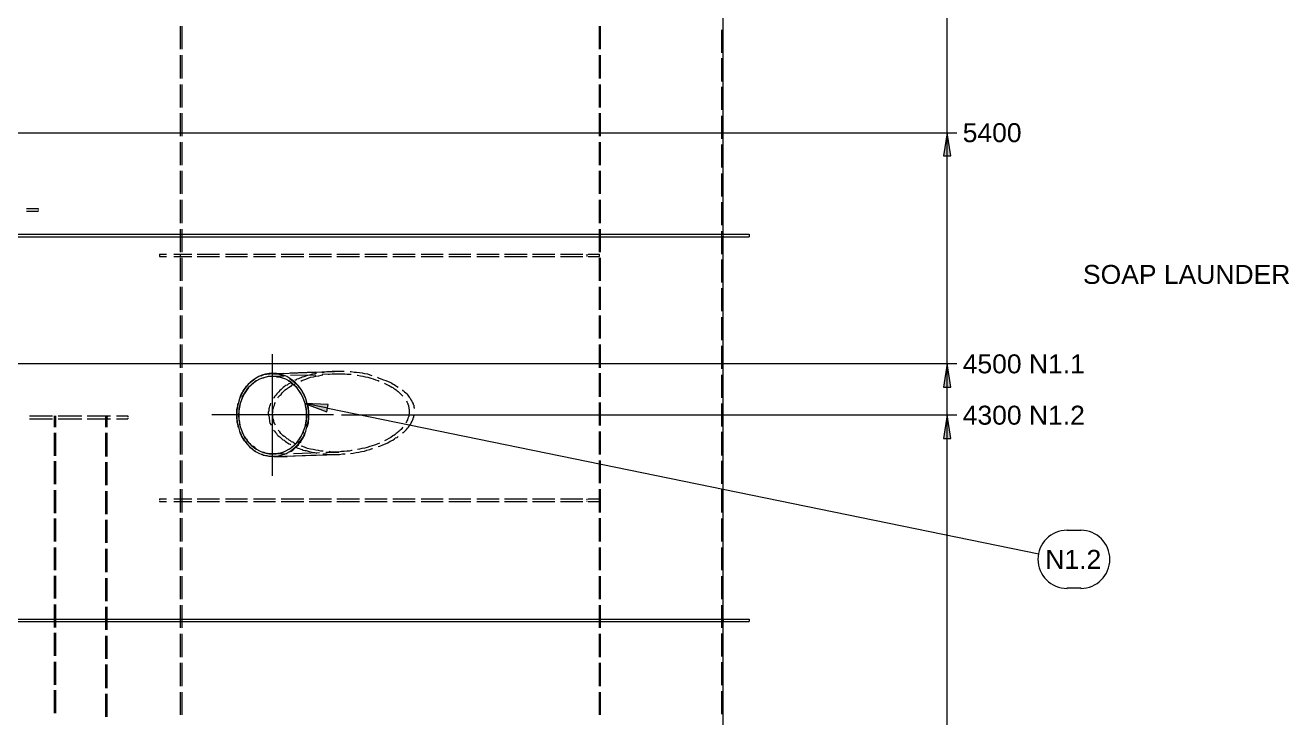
# Model space of a CAD drawing. Header units: millimetres. Extents: x 0 to 62767, y -13570 to 23963.
# Drawn here: x 6556 to 11442, y 8703 to 11403 of the extents above; entities that cross this region are included whole.
import ezdxf

# ---------------------------------------------------------------- set-up
doc = ezdxf.new("R2010")
doc.units = ezdxf.units.MM

msp = doc.modelspace()

# ---------------------------------------------------------------- hatches: boundary and pattern name
h = msp.add_hatch(color=7)
h.dxf.hatch_style = 2
h.paths.add_polyline_path([(10163.809, 10893.334), (10148.571, 10982.857), (10135.238, 10893.334)])
h = msp.add_hatch(color=7)
h.dxf.hatch_style = 2
h.paths.add_polyline_path([(10163.809, 9992.381), (10148.571, 10083.809), (10135.238, 9992.381)])
h = msp.add_hatch(color=7)
h.dxf.hatch_style = 2
h.paths.add_polyline_path([(7737.142, 9923.809), (7645.714, 9927.619), (7731.428, 9895.238)])
h = msp.add_hatch(color=7)
h.dxf.hatch_style = 2
h.paths.add_polyline_path([(10163.809, 9792.381), (10148.571, 9883.81), (10135.238, 9792.381)])

# ---------------------------------------------------------------- linework, layer by layer
at = {"color": 7, "lineweight": 0}
for points in [[(9276.19, 10588.571), (9276.19, 12078.095)], [(10148.571, 10982.857), (10148.571, 12081.904)], [(7161.905, 11308.572), (7161.905, 11398.095)], [(7167.619, 11308.572), (7167.619, 11398.095)], [(8794.286, 11308.572), (8794.286, 11398.095)], [(8798.095, 11308.572), (8798.095, 11398.095)], [(9270.476, 11295.238), (9270.476, 11384.762)], [(7161.905, 11194.285), (7161.905, 11285.714)], [(7167.619, 11194.285), (7167.619, 11285.714)], [(8794.286, 11194.285), (8794.286, 11285.714)], [(8798.095, 11194.285), (8798.095, 11285.714)], [(9270.476, 11182.857), (9270.476, 11274.286)], [(7161.905, 11081.904), (7161.905, 11171.428)], [(7167.619, 11081.904), (7167.619, 11171.428)], [(8794.286, 11081.904), (8794.286, 11171.428)], [(8798.095, 11081.904), (8798.095, 11171.428)], [(9270.476, 11072.38), (9270.476, 11161.905)], [(7161.905, 10969.524), (7161.905, 11059.047)], [(7167.619, 10969.524), (7167.619, 11059.047)], [(8794.286, 10969.524), (8794.286, 11059.047)], [(8798.095, 10969.524), (8798.095, 11059.047)], [(9270.476, 10959.999), (9270.476, 11049.524)], [(6274.285, 10982.857), (9887.619, 10982.857)], [(7161.905, 10857.143), (7161.905, 10946.666)], [(7167.619, 10857.143), (7167.619, 10946.666)], [(8794.286, 10857.143), (8794.286, 10946.666)], [(8798.095, 10857.143), (8798.095, 10946.666)], [(9887.619, 10982.857), (9988.571, 10982.857), (10186.667, 10982.857)], [(10148.571, 10893.334), (10148.571, 10982.857)], [(9270.476, 10847.619), (9270.476, 10937.143)], [(10148.571, 10083.809), (10148.571, 10893.334)], [(7161.905, 10744.762), (7161.905, 10834.286)], [(7167.619, 10744.762), (7167.619, 10834.286)], [(8794.286, 10744.762), (8794.286, 10834.286)], [(8798.095, 10744.762), (8798.095, 10834.286)], [(9270.476, 10735.238), (9270.476, 10824.762)], [(7161.905, 10630.476), (7161.905, 10721.904)], [(7167.619, 10630.476), (7167.619, 10721.904)], [(8794.286, 10630.476), (8794.286, 10721.904)], [(8798.095, 10630.476), (8798.095, 10721.904)], [(9270.476, 10622.857), (9270.476, 10712.381)], [(6561.904, 10687.619), (6607.619, 10687.619)], [(6561.904, 10678.095), (6607.619, 10678.095)], [(6607.619, 10687.619), (6607.619, 10683.809)], [(6607.619, 10680), (6607.619, 10678.095)], [(7161.905, 10518.095), (7161.905, 10607.619)], [(7167.619, 10518.095), (7167.619, 10607.619)], [(8794.286, 10518.095), (8794.286, 10607.619)], [(8798.095, 10518.095), (8798.095, 10607.619)], [(3165.714, 10588.571), (9377.143, 10588.571)], [(3165.714, 10577.142), (9377.143, 10577.142)], [(9270.476, 10510.476), (9270.476, 10600)], [(9276.19, 10588.571), (9276.19, 10584.762)], [(9276.19, 10584.762), (9276.19, 10588.571)], [(9276.19, 10580.952), (9276.19, 10577.142)], [(9276.19, 10577.142), (9276.19, 10580.952)], [(9276.19, 9087.619), (9276.19, 10577.142)], [(9377.143, 10588.571), (9377.143, 10577.142)], [(7080, 10510.476), (7106.667, 10510.476)], [(7080, 10510.476), (7080, 10506.667)], [(7080, 10504.762), (7080, 10500.953), (7106.667, 10500.953)], [(7135.238, 10510.476), (7161.905, 10510.476)], [(7161.905, 10510.476), (7205.714, 10510.476)], [(7161.905, 10506.667), (7161.905, 10510.476)], [(7161.905, 10500.953), (7161.905, 10504.762)], [(7226.666, 10510.476), (7314.286, 10510.476)], [(7337.143, 10510.476), (7422.857, 10510.476)], [(7445.714, 10510.476), (7531.428, 10510.476)], [(7554.286, 10510.476), (7641.904, 10510.476)], [(7662.857, 10510.476), (7750.476, 10510.476)], [(7771.429, 10510.476), (7859.047, 10510.476)], [(7880, 10510.476), (7967.619, 10510.476)], [(7988.571, 10510.476), (8076.19, 10510.476)], [(8099.047, 10510.476), (8184.762, 10510.476)], [(8207.619, 10510.476), (8293.333, 10510.476)], [(8316.19, 10510.476), (8403.809, 10510.476)], [(8424.762, 10510.476), (8512.381, 10510.476)], [(8533.333, 10510.476), (8620.952, 10510.476)], [(8641.904, 10510.476), (8729.524, 10510.476)], [(8746.667, 10506.667), (8746.667, 10510.476)], [(8746.667, 10500.953), (8746.667, 10504.762)], [(8750.476, 10510.476), (8794.286, 10510.476)], [(8750.476, 10500.953), (8794.286, 10500.953), (8794.286, 10504.762)], [(8794.286, 10506.667), (8794.286, 10510.476)], [(7135.238, 10500.953), (7161.905, 10500.953)], [(7161.905, 10500.953), (7205.714, 10500.953)], [(7161.905, 10405.714), (7161.905, 10495.238)], [(7167.619, 10405.714), (7167.619, 10495.238)], [(7226.666, 10500.953), (7314.286, 10500.953)], [(7337.143, 10500.953), (7422.857, 10500.953)], [(7445.714, 10500.953), (7531.428, 10500.953)], [(7554.286, 10500.953), (7641.904, 10500.953)], [(7662.857, 10500.953), (7750.476, 10500.953)], [(7771.429, 10500.953), (7859.047, 10500.953)], [(7880, 10500.953), (7967.619, 10500.953)], [(7988.571, 10500.953), (8076.19, 10500.953)], [(8099.047, 10500.953), (8184.762, 10500.953)], [(8207.619, 10500.953), (8293.333, 10500.953)], [(8316.19, 10500.953), (8403.809, 10500.953)], [(8424.762, 10500.953), (8512.381, 10500.953)], [(8533.333, 10500.953), (8620.952, 10500.953)], [(8641.904, 10500.953), (8729.524, 10500.953)], [(8794.286, 10405.714), (8794.286, 10495.238)], [(8798.095, 10405.714), (8798.095, 10495.238)], [(9270.476, 10400), (9270.476, 10489.524)], [(7161.905, 10293.333), (7161.905, 10382.857)], [(7167.619, 10293.333), (7167.619, 10382.857)], [(8794.286, 10293.333), (8794.286, 10382.857)], [(8798.095, 10293.333), (8798.095, 10382.857)], [(9270.476, 10287.619), (9270.476, 10377.143)], [(7161.905, 10180.952), (7161.905, 10270.476)], [(7167.619, 10180.952), (7167.619, 10270.476)], [(8794.286, 10180.952), (8794.286, 10270.476)], [(8798.095, 10180.952), (8798.095, 10270.476)], [(9270.476, 10175.238), (9270.476, 10264.762)], [(7161.905, 10066.666), (7161.905, 10158.095)], [(7167.619, 10066.666), (7167.619, 10158.095)], [(7520, 9645.714), (7520, 9883.81), (7520, 10120)], [(8794.286, 10066.666), (8794.286, 10158.095)], [(8798.095, 10066.666), (8798.095, 10158.095)], [(9270.476, 10062.857), (9270.476, 10152.381)], [(6274.285, 10083.809), (7516.191, 10083.809)], [(7521.905, 10083.809), (9887.619, 10083.809)], [(9887.619, 10083.809), (9988.571, 10083.809), (10186.667, 10083.809)], [(10148.571, 9992.381), (10148.571, 10083.809)], [(7161.905, 9954.285), (7161.905, 10045.714)], [(7167.619, 9954.285), (7167.619, 10045.714)], [(7394.286, 9952.381), (7396.19, 9956.19), (7398.095, 9963.81), (7401.904, 9969.524), (7405.714, 9977.143), (7409.524, 9982.857), (7415.238, 9988.571), (7419.047, 9996.19), (7424.762, 10000), (7428.571, 10005.714), (7434.285, 10011.429), (7440, 10015.238), (7445.714, 10020.952), (7451.428, 10024.762), (7453.334, 10024.762)], [(7401.904, 9948.571), (7403.809, 9954.285), (7407.619, 9960), (7411.428, 9967.619), (7415.238, 9973.333), (7419.047, 9979.048), (7422.857, 9984.762), (7426.667, 9990.476), (7432.381, 9996.19), (7438.095, 10001.904), (7441.905, 10005.714), (7447.619, 10009.524), (7453.334, 10015.238), (7457.143, 10017.143)], [(7474.286, 10036.19), (7476.19, 10036.19), (7483.809, 10040), (7489.524, 10041.905), (7497.143, 10041.905), (7504.762, 10043.809), (7510.476, 10043.809), (7518.095, 10045.714), (7523.809, 10043.809), (7531.428, 10043.809), (7539.048, 10043.809), (7544.762, 10041.905), (7552.381, 10040), (7558.095, 10038.095), (7565.714, 10036.19)], [(7476.19, 10026.667), (7478.095, 10026.667), (7485.714, 10028.571), (7491.428, 10030.476), (7497.143, 10032.381), (7504.762, 10034.285), (7510.476, 10034.285), (7518.095, 10034.285), (7523.809, 10034.285), (7531.428, 10034.285), (7537.143, 10032.381), (7544.762, 10032.381), (7550.476, 10030.476), (7558.095, 10028.571), (7563.81, 10026.667)], [(7516.191, 10043.809), (7756.191, 10053.333)], [(7516.191, 10043.809), (7563.81, 10045.714)], [(7516.191, 10034.285), (7565.714, 10036.19)], [(7516.191, 10034.285), (7565.714, 10036.19)], [(7582.857, 10015.238), (7588.571, 10013.333), (7594.285, 10007.619), (7600, 10003.809), (7605.714, 9998.095), (7609.523, 9994.286), (7615.238, 9988.571), (7619.047, 9982.857), (7622.857, 9977.143), (7628.572, 9969.524), (7632.381, 9963.81), (7634.286, 9958.095), (7638.095, 9950.476), (7640, 9948.571)], [(7586.667, 10024.762), (7590.476, 10022.857), (7596.191, 10019.047), (7601.905, 10013.333), (7607.619, 10009.524), (7613.333, 10003.809), (7619.047, 9998.095), (7622.857, 9992.381), (7628.572, 9986.666), (7632.381, 9980.952), (7636.19, 9973.333), (7640, 9967.619), (7643.81, 9960), (7647.619, 9952.381)], [(7588.571, 10047.619), (7687.619, 10051.428)], [(7590.476, 10038.095), (7689.523, 10040)], [(7590.476, 10038.095), (7689.523, 10040)], [(7691.429, 10045.714), (7685.714, 10043.809), (7674.285, 10041.905), (7664.762, 10038.095), (7653.333, 10036.19), (7641.904, 10032.381), (7636.19, 10030.476), (7632.381, 10028.571), (7626.666, 10026.667), (7620.952, 10024.762), (7615.238, 10022.857), (7611.429, 10019.047), (7607.619, 10019.047)], [(7691.429, 10045.714), (7685.714, 10043.809), (7674.285, 10041.905), (7664.762, 10038.095), (7653.333, 10036.19), (7641.904, 10032.381), (7636.19, 10030.476), (7632.381, 10028.571), (7626.666, 10026.667), (7620.952, 10024.762), (7615.238, 10022.857), (7611.429, 10019.047), (7607.619, 10019.047)], [(7630.476, 10015.238), (7634.286, 10017.143), (7638.095, 10019.047), (7649.524, 10022.857), (7659.048, 10026.667), (7668.571, 10030.476), (7680, 10032.381), (7689.523, 10034.285), (7700.952, 10036.19), (7710.476, 10038.095), (7716.19, 10040)], [(7630.476, 10015.238), (7634.286, 10017.143), (7638.095, 10019.047), (7649.524, 10022.857), (7659.048, 10026.667), (7668.571, 10030.476), (7680, 10032.381), (7689.523, 10034.285), (7700.952, 10036.19), (7710.476, 10038.095), (7716.19, 10040)], [(7800, 10053.333), (7794.286, 10053.333), (7782.857, 10053.333), (7773.333, 10053.333), (7763.809, 10053.333), (7752.381, 10053.333), (7740.952, 10051.428), (7731.428, 10051.428), (7720, 10049.524), (7712.381, 10049.524)], [(7712.381, 10051.428), (7761.905, 10053.333)], [(7800, 10053.333), (7794.286, 10053.333), (7782.857, 10053.333), (7773.333, 10053.333), (7763.809, 10053.333), (7752.381, 10053.333), (7740.952, 10051.428), (7731.428, 10051.428), (7720, 10049.524), (7712.381, 10049.524)], [(7714.286, 10041.905), (7763.809, 10043.809)], [(7714.286, 10041.905), (7763.809, 10043.809)], [(7737.142, 10041.905), (7742.857, 10041.905), (7752.381, 10043.809), (7761.905, 10043.809), (7771.429, 10043.809), (7780.952, 10043.809), (7790.476, 10043.809), (7801.905, 10043.809), (7811.428, 10041.905), (7820.952, 10041.905), (7826.667, 10041.905)], [(7737.142, 10041.905), (7742.857, 10041.905), (7752.381, 10043.809), (7761.905, 10043.809), (7771.429, 10043.809), (7780.952, 10043.809), (7790.476, 10043.809), (7801.905, 10043.809), (7811.428, 10041.905), (7820.952, 10041.905), (7826.667, 10041.905)], [(7756.191, 10053.333), (7758.095, 10053.333)], [(7760, 10053.333), (7761.905, 10053.333)], [(7908.571, 10036.19), (7900.952, 10038.095), (7891.428, 10041.905), (7880, 10043.809), (7870.476, 10045.714), (7859.047, 10047.619), (7847.619, 10049.524), (7838.095, 10049.524), (7826.667, 10051.428), (7822.857, 10051.428)], [(7908.571, 10036.19), (7900.952, 10038.095), (7891.428, 10041.905), (7880, 10043.809), (7870.476, 10045.714), (7859.047, 10047.619), (7847.619, 10049.524), (7838.095, 10049.524), (7826.667, 10051.428), (7822.857, 10051.428)], [(7849.524, 10038.095), (7851.429, 10038.095), (7862.857, 10036.19), (7872.381, 10034.285), (7881.905, 10032.381), (7891.428, 10030.476), (7902.857, 10026.667), (7912.38, 10024.762), (7921.905, 10020.952), (7931.429, 10017.143), (7935.238, 10015.238)], [(7849.524, 10038.095), (7851.429, 10038.095), (7862.857, 10036.19), (7872.381, 10034.285), (7881.905, 10032.381), (7891.428, 10030.476), (7902.857, 10026.667), (7912.38, 10024.762), (7921.905, 10020.952), (7931.429, 10017.143), (7935.238, 10015.238)], [(7929.524, 10030.476), (7933.333, 10028.571), (7942.857, 10024.762), (7952.381, 10020.952), (7961.905, 10017.143), (7971.428, 10013.333), (7980.952, 10009.524), (7984.762, 10007.619), (7990.476, 10003.809), (7994.286, 10001.904), (8000, 9998.095), (8003.809, 9996.19), (8009.524, 9992.381)], [(7929.524, 10030.476), (7933.333, 10028.571), (7942.857, 10024.762), (7952.381, 10020.952), (7961.905, 10017.143), (7971.428, 10013.333), (7980.952, 10009.524), (7984.762, 10007.619), (7990.476, 10003.809), (7994.286, 10001.904), (8000, 9998.095), (8003.809, 9996.19), (8009.524, 9992.381)], [(8794.286, 9954.285), (8794.286, 10045.714)], [(8798.095, 9954.285), (8798.095, 10045.714)], [(9270.476, 9950.476), (9270.476, 10040)], [(7588.571, 10007.619), (7586.667, 10005.714), (7580.952, 10003.809), (7577.143, 10000), (7571.428, 9998.095), (7567.619, 9994.286), (7561.904, 9990.476), (7558.095, 9986.666), (7554.286, 9982.857), (7548.572, 9979.048), (7544.762, 9973.333), (7540.952, 9969.524), (7537.143, 9965.714), (7533.333, 9960), (7529.523, 9956.19), (7525.714, 9950.476), (7523.809, 9948.571)], [(7588.571, 10007.619), (7586.667, 10005.714), (7580.952, 10003.809), (7577.143, 10000), (7571.428, 9998.095), (7567.619, 9994.286), (7561.904, 9990.476), (7558.095, 9986.666), (7554.286, 9982.857), (7548.572, 9979.048), (7544.762, 9973.333), (7540.952, 9969.524), (7537.143, 9965.714), (7533.333, 9960), (7529.523, 9956.19), (7525.714, 9950.476), (7523.809, 9948.571)], [(7540.952, 9950.476), (7542.857, 9952.381), (7546.666, 9956.19), (7550.476, 9960), (7554.286, 9963.81), (7558.095, 9969.524), (7561.904, 9973.333), (7565.714, 9977.143), (7569.524, 9980.952), (7575.238, 9984.762), (7579.047, 9986.666), (7582.857, 9990.476), (7588.571, 9994.286), (7592.381, 9996.19), (7596.191, 10000), (7601.905, 10001.904), (7605.714, 10003.809), (7609.523, 10005.714)], [(7540.952, 9950.476), (7542.857, 9952.381), (7546.666, 9956.19), (7550.476, 9960), (7554.286, 9963.81), (7558.095, 9969.524), (7561.904, 9973.333), (7565.714, 9977.143), (7569.524, 9980.952), (7575.238, 9984.762), (7579.047, 9986.666), (7582.857, 9990.476), (7588.571, 9994.286), (7592.381, 9996.19), (7596.191, 10000), (7601.905, 10001.904), (7605.714, 10003.809), (7609.523, 10005.714)], [(7956.19, 10007.619), (7958.095, 10005.714), (7965.714, 10001.904), (7971.428, 10000), (7975.238, 9998.095), (7979.048, 9996.19), (7984.762, 9992.381), (7988.571, 9990.476), (7992.381, 9986.666), (7996.19, 9984.762), (8001.905, 9980.952), (8005.714, 9977.143), (8009.524, 9975.238), (8013.333, 9971.428), (8017.143, 9967.619), (8020.952, 9963.81), (8024.762, 9960), (8028.571, 9956.19)], [(7956.19, 10007.619), (7958.095, 10005.714), (7965.714, 10001.904), (7971.428, 10000), (7975.238, 9998.095), (7979.048, 9996.19), (7984.762, 9992.381), (7988.571, 9990.476), (7992.381, 9986.666), (7996.19, 9984.762), (8001.905, 9980.952), (8005.714, 9977.143), (8009.524, 9975.238), (8013.333, 9971.428), (8017.143, 9967.619), (8020.952, 9963.81), (8024.762, 9960), (8028.571, 9956.19)], [(8026.667, 9980.952), (8026.667, 9979.048), (8030.476, 9977.143), (8034.285, 9973.333), (8040, 9969.524), (8043.81, 9965.714), (8047.619, 9960), (8049.524, 9956.19), (8053.333, 9952.381), (8057.143, 9948.571), (8059.048, 9942.857), (8062.857, 9937.143), (8064.762, 9935.238), (8064.762, 9933.333), (8066.666, 9929.524), (8068.571, 9927.619), (8068.571, 9923.809), (8070.476, 9921.905), (8070.476, 9918.095), (8070.476, 9914.286), (8072.381, 9912.38), (8072.381, 9908.571)], [(8026.667, 9980.952), (8026.667, 9979.048), (8030.476, 9977.143), (8034.285, 9973.333), (8040, 9969.524), (8043.81, 9965.714), (8047.619, 9960), (8049.524, 9956.19), (8053.333, 9952.381), (8057.143, 9948.571), (8059.048, 9942.857), (8062.857, 9937.143), (8064.762, 9935.238), (8064.762, 9933.333), (8066.666, 9929.524), (8068.571, 9927.619), (8068.571, 9923.809), (8070.476, 9921.905), (8070.476, 9918.095), (8070.476, 9914.286), (8072.381, 9912.38), (8072.381, 9908.571)], [(10148.571, 9883.81), (10148.571, 9992.381)], [(7161.905, 9841.905), (7161.905, 9931.429)], [(7167.619, 9841.905), (7167.619, 9931.429)], [(7386.666, 9836.191), (7386.666, 9840), (7384.762, 9847.619), (7382.857, 9855.238), (7382.857, 9862.857), (7380.952, 9870.476), (7380.952, 9878.095), (7380.952, 9887.619), (7380.952, 9895.238), (7380.952, 9902.857), (7382.857, 9910.476), (7384.762, 9918.095), (7384.762, 9925.714), (7386.666, 9929.524)], [(7396.19, 9838.095), (7394.286, 9840), (7392.381, 9847.619), (7392.381, 9855.238), (7390.476, 9862.857), (7390.476, 9870.476), (7388.571, 9878.095), (7388.571, 9887.619), (7390.476, 9895.238), (7390.476, 9902.857), (7390.476, 9910.476), (7392.381, 9918.095), (7394.286, 9925.714), (7394.286, 9927.619)], [(7504.762, 9887.619), (7504.762, 9889.524), (7504.762, 9893.333), (7504.762, 9897.143), (7506.667, 9899.048), (7506.667, 9902.857), (7506.667, 9904.762), (7506.667, 9908.571), (7508.571, 9912.38), (7510.476, 9918.095), (7512.381, 9923.809), (7514.285, 9929.524)], [(7504.762, 9887.619), (7504.762, 9889.524), (7504.762, 9893.333), (7504.762, 9897.143), (7506.667, 9899.048), (7506.667, 9902.857), (7506.667, 9904.762), (7506.667, 9908.571), (7508.571, 9912.38), (7510.476, 9918.095), (7512.381, 9923.809), (7514.285, 9929.524)], [(7520, 9887.619), (7521.905, 9893.333), (7521.905, 9899.048), (7521.905, 9904.762), (7523.809, 9910.476), (7525.714, 9916.191), (7527.619, 9921.905), (7529.523, 9927.619), (7531.428, 9931.429)], [(7520, 9887.619), (7521.905, 9893.333), (7521.905, 9899.048), (7521.905, 9904.762), (7523.809, 9910.476), (7525.714, 9916.191), (7527.619, 9921.905), (7529.523, 9927.619), (7531.428, 9931.429)], [(7645.714, 9927.619), (7647.619, 9921.905), (7649.524, 9914.286), (7651.428, 9906.666), (7651.428, 9899.048), (7651.428, 9891.428), (7653.333, 9883.81)], [(7735.238, 9910.476), (7645.714, 9927.619)], [(7655.238, 9929.524), (7657.143, 9921.905), (7659.048, 9914.286), (7659.048, 9906.666), (7660.952, 9899.048), (7660.952, 9891.428), (7660.952, 9883.81)], [(8041.905, 9939.047), (8043.81, 9935.238), (8045.714, 9929.524), (8047.619, 9927.619), (8047.619, 9923.809), (8049.524, 9921.905), (8049.524, 9920), (8049.524, 9916.191), (8051.428, 9914.286), (8051.428, 9910.476), (8051.428, 9908.571), (8053.333, 9904.762), (8053.333, 9902.857), (8053.333, 9899.048), (8053.333, 9897.143), (8053.333, 9893.333), (8053.333, 9891.428), (8053.333, 9887.619), (8051.428, 9885.714), (8051.428, 9883.81), (8051.428, 9880), (8051.428, 9878.095), (8049.524, 9876.19), (8047.619, 9870.476), (8045.714, 9864.761), (8043.81, 9860.952), (8041.905, 9857.143), (8040, 9853.333)], [(8041.905, 9939.047), (8043.81, 9935.238), (8045.714, 9929.524), (8047.619, 9927.619), (8047.619, 9923.809), (8049.524, 9921.905), (8049.524, 9920), (8049.524, 9916.191), (8051.428, 9914.286), (8051.428, 9910.476), (8051.428, 9908.571), (8053.333, 9904.762), (8053.333, 9902.857), (8053.333, 9899.048), (8053.333, 9897.143), (8053.333, 9893.333), (8053.333, 9891.428), (8053.333, 9887.619), (8051.428, 9885.714), (8051.428, 9883.81), (8051.428, 9880), (8051.428, 9878.095), (8049.524, 9876.19), (8047.619, 9870.476), (8045.714, 9864.761), (8043.81, 9860.952), (8041.905, 9857.143), (8040, 9853.333)], [(8794.286, 9841.905), (8794.286, 9931.429)], [(8798.095, 9841.905), (8798.095, 9931.429)], [(9270.476, 9838.095), (9270.476, 9927.619)], [(6573.333, 9880), (6662.857, 9880)], [(6573.333, 9868.571), (6662.857, 9868.571)], [(6670.476, 9836.191), (6670.476, 9880)], [(6676.191, 9836.191), (6676.191, 9880)], [(6685.714, 9880), (6777.143, 9880)], [(6685.714, 9868.571), (6777.143, 9868.571)], [(6798.095, 9880), (6889.524, 9880)], [(6798.095, 9868.571), (6889.524, 9868.571)], [(6870.476, 9836.191), (6870.476, 9880)], [(6876.19, 9836.191), (6876.19, 9880)], [(6876.19, 9880), (6876.19, 9876.19)], [(6876.19, 9872.381), (6876.19, 9868.571)], [(6912.381, 9880), (6956.19, 9880)], [(6912.381, 9868.571), (6956.19, 9868.571)], [(6956.19, 9880), (6956.19, 9876.19)], [(6956.19, 9872.381), (6956.19, 9868.571)], [(7758.095, 9883.81), (7520, 9883.81), (7283.81, 9883.81)], [(7504.762, 9887.619), (7504.762, 9881.905), (7506.667, 9876.19), (7506.667, 9868.571), (7508.571, 9862.857), (7508.571, 9857.143), (7510.476, 9851.429), (7514.285, 9845.714), (7514.285, 9843.809)], [(7504.762, 9887.619), (7504.762, 9881.905), (7506.667, 9876.19), (7506.667, 9868.571), (7508.571, 9862.857), (7508.571, 9857.143), (7510.476, 9851.429), (7514.285, 9845.714), (7514.285, 9843.809)], [(7531.428, 9843.809), (7529.523, 9849.524), (7525.714, 9855.238), (7525.714, 9860.952), (7523.809, 9864.761), (7521.905, 9870.476), (7521.905, 9876.19), (7521.905, 9881.905), (7520, 9887.619)], [(7531.428, 9843.809), (7529.523, 9849.524), (7525.714, 9855.238), (7525.714, 9860.952), (7523.809, 9864.761), (7521.905, 9870.476), (7521.905, 9876.19), (7521.905, 9881.905), (7520, 9887.619)], [(7653.333, 9883.81), (7653.333, 9874.286), (7651.428, 9866.667), (7651.428, 9859.047), (7649.524, 9851.429), (7649.524, 9843.809), (7647.619, 9838.095)], [(7660.952, 9883.81), (7660.952, 9874.286), (7660.952, 9866.667), (7659.048, 9859.047), (7659.048, 9851.429), (7657.143, 9843.809), (7655.238, 9836.191)], [(7735.238, 9910.476), (10506.667, 9342.857)], [(7788.572, 9883.81), (9887.619, 9883.81), (9988.571, 9883.81), (10186.667, 9883.81)], [(8026.667, 9813.333), (8030.476, 9815.238), (8034.285, 9819.048), (8038.095, 9822.857), (8041.905, 9826.667), (8045.714, 9832.38), (8049.524, 9836.191), (8053.333, 9840), (8055.238, 9845.714), (8059.048, 9849.524), (8060.952, 9853.333), (8064.762, 9859.047), (8066.666, 9864.761), (8068.571, 9868.571), (8068.571, 9872.381), (8070.476, 9874.286), (8070.476, 9876.19), (8070.476, 9880), (8072.381, 9881.905), (8072.381, 9885.714)], [(8026.667, 9813.333), (8030.476, 9815.238), (8034.285, 9819.048), (8038.095, 9822.857), (8041.905, 9826.667), (8045.714, 9832.38), (8049.524, 9836.191), (8053.333, 9840), (8055.238, 9845.714), (8059.048, 9849.524), (8060.952, 9853.333), (8064.762, 9859.047), (8066.666, 9864.761), (8068.571, 9868.571), (8068.571, 9872.381), (8070.476, 9874.286), (8070.476, 9876.19), (8070.476, 9880), (8072.381, 9881.905), (8072.381, 9885.714)], [(10148.571, 9792.381), (10148.571, 9883.81)], [(7523.809, 9824.762), (7527.619, 9820.952), (7531.428, 9815.238), (7535.238, 9811.428), (7539.048, 9805.714), (7542.857, 9801.905), (7548.572, 9798.095), (7552.381, 9794.286), (7556.19, 9790.476), (7560, 9786.667), (7565.714, 9784.761), (7569.524, 9780.952), (7575.238, 9777.143), (7579.047, 9775.238), (7584.762, 9771.429), (7588.571, 9769.523), (7590.476, 9767.619)], [(7523.809, 9824.762), (7527.619, 9820.952), (7531.428, 9815.238), (7535.238, 9811.428), (7539.048, 9805.714), (7542.857, 9801.905), (7548.572, 9798.095), (7552.381, 9794.286), (7556.19, 9790.476), (7560, 9786.667), (7565.714, 9784.761), (7569.524, 9780.952), (7575.238, 9777.143), (7579.047, 9775.238), (7584.762, 9771.429), (7588.571, 9769.523), (7590.476, 9767.619)], [(7611.429, 9771.429), (7607.619, 9771.429), (7603.809, 9775.238), (7600, 9777.143), (7594.285, 9779.047), (7590.476, 9782.857), (7584.762, 9784.761), (7580.952, 9788.571), (7577.143, 9790.476), (7573.333, 9794.286), (7569.524, 9798.095), (7565.714, 9800), (7560, 9803.81), (7556.19, 9807.619), (7552.381, 9811.428), (7548.572, 9817.142), (7546.666, 9820.952), (7542.857, 9824.762)], [(7611.429, 9771.429), (7607.619, 9771.429), (7603.809, 9775.238), (7600, 9777.143), (7594.285, 9779.047), (7590.476, 9782.857), (7584.762, 9784.761), (7580.952, 9788.571), (7577.143, 9790.476), (7573.333, 9794.286), (7569.524, 9798.095), (7565.714, 9800), (7560, 9803.81), (7556.19, 9807.619), (7552.381, 9811.428), (7548.572, 9817.142), (7546.666, 9820.952), (7542.857, 9824.762)], [(8028.571, 9836.191), (8026.667, 9834.286), (8024.762, 9830.476), (8020.952, 9826.667), (8017.143, 9824.762), (8013.333, 9820.952), (8009.524, 9817.142), (8005.714, 9813.333), (8001.905, 9811.428), (7998.095, 9807.619), (7992.381, 9803.81), (7988.571, 9801.905), (7980.952, 9796.19), (7973.333, 9792.381), (7963.81, 9786.667), (7956.19, 9782.857)], [(8028.571, 9836.191), (8026.667, 9834.286), (8024.762, 9830.476), (8020.952, 9826.667), (8017.143, 9824.762), (8013.333, 9820.952), (8009.524, 9817.142), (8005.714, 9813.333), (8001.905, 9811.428), (7998.095, 9807.619), (7992.381, 9803.81), (7988.571, 9801.905), (7980.952, 9796.19), (7973.333, 9792.381), (7963.81, 9786.667), (7956.19, 9782.857)], [(6670.476, 9723.81), (6670.476, 9813.333)], [(6676.191, 9723.81), (6676.191, 9813.333)], [(6870.476, 9721.904), (6870.476, 9813.333)], [(6876.19, 9721.904), (6876.19, 9813.333)], [(7161.905, 9729.524), (7161.905, 9819.048)], [(7167.619, 9729.524), (7167.619, 9819.048)], [(7455.238, 9740.952), (7453.334, 9740.952), (7447.619, 9744.762), (7441.905, 9750.476), (7436.19, 9754.286), (7430.476, 9760), (7426.667, 9765.714), (7420.953, 9771.429), (7417.143, 9777.143), (7411.428, 9782.857), (7407.619, 9788.571), (7403.809, 9796.19), (7400, 9801.905), (7396.19, 9809.524), (7394.286, 9813.333)], [(7459.048, 9750.476), (7457.143, 9750.476), (7451.428, 9756.191), (7445.714, 9760), (7440, 9763.809), (7434.285, 9769.523), (7428.571, 9775.238), (7424.762, 9780.952), (7420.953, 9786.667), (7415.238, 9792.381), (7411.428, 9798.095), (7407.619, 9805.714), (7405.714, 9811.428), (7401.904, 9817.142)], [(7640, 9817.142), (7640, 9815.238), (7636.19, 9809.524), (7632.381, 9801.905), (7628.572, 9796.19), (7624.762, 9788.571), (7620.952, 9782.857), (7617.143, 9777.143), (7611.429, 9771.429), (7607.619, 9767.619), (7601.905, 9761.905), (7596.191, 9758.095), (7590.476, 9752.381), (7584.762, 9748.571)], [(7588.571, 9740.952), (7592.381, 9742.857), (7600, 9746.667), (7605.714, 9752.381), (7609.523, 9756.191), (7615.238, 9761.905), (7620.952, 9767.619), (7624.762, 9773.333), (7630.476, 9779.047), (7634.286, 9786.667), (7638.095, 9792.381), (7641.904, 9800), (7645.714, 9805.714), (7647.619, 9813.333)], [(7937.143, 9773.333), (7927.619, 9769.523), (7918.095, 9765.714), (7908.571, 9763.809), (7899.048, 9760), (7889.524, 9756.191), (7880, 9754.286), (7868.572, 9752.381), (7859.047, 9750.476), (7851.429, 9748.571)], [(7937.143, 9773.333), (7927.619, 9769.523), (7918.095, 9765.714), (7908.571, 9763.809), (7899.048, 9760), (7889.524, 9756.191), (7880, 9754.286), (7868.572, 9752.381), (7859.047, 9750.476), (7851.429, 9748.571)], [(7931.429, 9760), (7939.047, 9761.905), (7950.476, 9767.619), (7960, 9771.429), (7969.524, 9775.238), (7979.048, 9780.952), (7988.571, 9784.761), (7996.19, 9790.476), (8000, 9794.286), (8005.714, 9796.19), (8009.524, 9800)], [(7931.429, 9760), (7939.047, 9761.905), (7950.476, 9767.619), (7960, 9771.429), (7969.524, 9775.238), (7979.048, 9780.952), (7988.571, 9784.761), (7996.19, 9790.476), (8000, 9794.286), (8005.714, 9796.19), (8009.524, 9800)], [(8794.286, 9729.524), (8794.286, 9819.048)], [(8798.095, 9729.524), (8798.095, 9819.048)], [(9270.476, 9725.714), (9270.476, 9817.142)], [(10148.571, 7062.857), (10148.571, 9792.381)], [(7567.619, 9729.524), (7561.904, 9727.619), (7554.286, 9725.714), (7548.572, 9723.81), (7540.952, 9721.904), (7535.238, 9721.904), (7527.619, 9721.904), (7520, 9721.904), (7514.285, 9721.904), (7506.667, 9721.904), (7499.047, 9723.81), (7493.333, 9723.81), (7485.714, 9725.714), (7480, 9729.524), (7476.19, 9729.524)], [(7565.714, 9739.048), (7560, 9737.142), (7554.286, 9735.238), (7546.666, 9733.333), (7540.952, 9733.333), (7533.333, 9731.428), (7527.619, 9731.428), (7520, 9731.428), (7514.285, 9731.428), (7506.667, 9731.428), (7500.953, 9733.333), (7493.333, 9735.238), (7487.619, 9737.142), (7480, 9739.048), (7478.095, 9739.048)], [(7525.714, 9731.428), (7577.143, 9733.333)], [(7525.714, 9731.428), (7577.143, 9733.333)], [(7525.714, 9721.904), (7773.333, 9729.524)], [(7601.905, 9733.333), (7702.857, 9737.142)], [(7601.905, 9733.333), (7702.857, 9737.142)], [(7601.905, 9723.81), (7702.857, 9727.619)], [(7609.523, 9758.095), (7613.333, 9756.191), (7619.047, 9754.286), (7624.762, 9752.381), (7630.476, 9750.476), (7636.19, 9748.571), (7640, 9746.667), (7645.714, 9744.762), (7651.428, 9744.762), (7662.857, 9740.952), (7674.285, 9739.048), (7683.809, 9737.142), (7693.333, 9735.238)], [(7609.523, 9758.095), (7613.333, 9756.191), (7619.047, 9754.286), (7624.762, 9752.381), (7630.476, 9750.476), (7636.19, 9748.571), (7640, 9746.667), (7645.714, 9744.762), (7651.428, 9744.762), (7662.857, 9740.952), (7674.285, 9739.048), (7683.809, 9737.142), (7693.333, 9735.238)], [(7718.095, 9742.857), (7708.572, 9742.857), (7699.047, 9744.762), (7689.523, 9746.667), (7678.095, 9748.571), (7668.571, 9750.476), (7657.143, 9752.381), (7647.619, 9756.191), (7638.095, 9760), (7632.381, 9761.905)], [(7718.095, 9742.857), (7708.572, 9742.857), (7699.047, 9744.762), (7689.523, 9746.667), (7678.095, 9748.571), (7668.571, 9750.476), (7657.143, 9752.381), (7647.619, 9756.191), (7638.095, 9760), (7632.381, 9761.905)], [(7716.19, 9731.428), (7718.095, 9731.428), (7729.524, 9731.428), (7739.048, 9729.524), (7750.476, 9729.524), (7761.905, 9729.524), (7771.429, 9729.524), (7780.952, 9729.524), (7792.381, 9731.428), (7801.905, 9731.428), (7803.81, 9731.428)], [(7716.19, 9731.428), (7718.095, 9731.428), (7729.524, 9731.428), (7739.048, 9729.524), (7750.476, 9729.524), (7761.905, 9729.524), (7771.429, 9729.524), (7780.952, 9729.524), (7792.381, 9731.428), (7801.905, 9731.428), (7803.81, 9731.428)], [(7727.619, 9739.048), (7779.047, 9739.048)], [(7727.619, 9739.048), (7779.047, 9739.048)], [(7729.524, 9727.619), (7779.047, 9729.524)], [(7830.476, 9744.762), (7828.571, 9744.762), (7819.048, 9742.857), (7809.524, 9742.857), (7800, 9740.952), (7788.572, 9740.952), (7779.047, 9739.048), (7769.523, 9739.048), (7760, 9739.048), (7750.476, 9739.048), (7740.952, 9740.952)], [(7830.476, 9744.762), (7828.571, 9744.762), (7819.048, 9742.857), (7809.524, 9742.857), (7800, 9740.952), (7788.572, 9740.952), (7779.047, 9739.048), (7769.523, 9739.048), (7760, 9739.048), (7750.476, 9739.048), (7740.952, 9740.952)], [(7773.333, 9729.524), (7775.238, 9729.524)], [(7777.143, 9729.524), (7779.047, 9729.524)], [(7824.762, 9733.333), (7834.286, 9735.238), (7845.714, 9737.142), (7857.143, 9739.048), (7866.667, 9740.952), (7878.095, 9742.857), (7887.619, 9746.667), (7899.048, 9748.571), (7908.571, 9752.381), (7910.476, 9752.381)], [(7824.762, 9733.333), (7834.286, 9735.238), (7845.714, 9737.142), (7857.143, 9739.048), (7866.667, 9740.952), (7878.095, 9742.857), (7887.619, 9746.667), (7899.048, 9748.571), (7908.571, 9752.381), (7910.476, 9752.381)], [(6670.476, 9613.333), (6670.476, 9702.857)], [(6676.191, 9613.333), (6676.191, 9702.857)], [(6870.476, 9609.523), (6870.476, 9699.047)], [(6876.19, 9609.523), (6876.19, 9699.047)], [(7161.905, 9617.143), (7161.905, 9706.667)], [(7167.619, 9617.143), (7167.619, 9706.667)], [(7525.714, 9721.904), (7577.143, 9721.904)], [(8794.286, 9617.143), (8794.286, 9706.667)], [(8798.095, 9617.143), (8798.095, 9706.667)], [(9270.476, 9615.238), (9270.476, 9704.762)], [(6670.476, 9500.953), (6670.476, 9590.476)], [(6676.191, 9500.953), (6676.191, 9590.476)], [(6870.476, 9497.142), (6870.476, 9586.667)], [(6876.19, 9497.142), (6876.19, 9586.667)], [(7161.905, 9502.857), (7161.905, 9594.285)], [(7167.619, 9502.857), (7167.619, 9594.285)], [(8794.286, 9502.857), (8794.286, 9594.285)], [(8798.095, 9502.857), (8798.095, 9594.285)], [(9270.476, 9502.857), (9270.476, 9592.381)], [(7080, 9556.19), (7106.667, 9556.19)], [(7080, 9556.19), (7080, 9552.381)], [(7080, 9548.572), (7080, 9546.666), (7106.667, 9546.666)], [(7135.238, 9556.19), (7161.905, 9556.19)], [(7135.238, 9546.666), (7161.905, 9546.666)], [(7161.905, 9556.19), (7205.714, 9556.19)], [(7161.905, 9552.381), (7161.905, 9556.19)], [(7161.905, 9546.666), (7161.905, 9548.572)], [(7161.905, 9546.666), (7205.714, 9546.666)], [(7226.666, 9556.19), (7314.286, 9556.19)], [(7226.666, 9546.666), (7314.286, 9546.666)], [(7337.143, 9556.19), (7422.857, 9556.19)], [(7337.143, 9546.666), (7422.857, 9546.666)], [(7445.714, 9556.19), (7531.428, 9556.19)], [(7445.714, 9546.666), (7531.428, 9546.666)], [(7554.286, 9556.19), (7641.904, 9556.19)], [(7554.286, 9546.666), (7641.904, 9546.666)], [(7662.857, 9556.19), (7750.476, 9556.19)], [(7662.857, 9546.666), (7750.476, 9546.666)], [(7771.429, 9556.19), (7859.047, 9556.19)], [(7771.429, 9546.666), (7859.047, 9546.666)], [(7880, 9556.19), (7967.619, 9556.19)], [(7880, 9546.666), (7967.619, 9546.666)], [(7988.571, 9556.19), (8076.19, 9556.19)], [(7988.571, 9546.666), (8076.19, 9546.666)], [(8099.047, 9556.19), (8184.762, 9556.19)], [(8099.047, 9546.666), (8184.762, 9546.666)], [(8207.619, 9556.19), (8293.333, 9556.19)], [(8207.619, 9546.666), (8293.333, 9546.666)], [(8316.19, 9556.19), (8403.809, 9556.19)], [(8316.19, 9546.666), (8403.809, 9546.666)], [(8424.762, 9556.19), (8512.381, 9556.19)], [(8424.762, 9546.666), (8512.381, 9546.666)], [(8533.333, 9556.19), (8620.952, 9556.19)], [(8533.333, 9546.666), (8620.952, 9546.666)], [(8641.904, 9556.19), (8729.524, 9556.19)], [(8641.904, 9546.666), (8729.524, 9546.666)], [(8746.667, 9552.381), (8746.667, 9556.19)], [(8746.667, 9546.666), (8746.667, 9548.572)], [(8750.476, 9556.19), (8794.286, 9556.19)], [(8750.476, 9546.666), (8794.286, 9546.666), (8794.286, 9548.572)], [(8794.286, 9552.381), (8794.286, 9556.19)], [(6670.476, 9390.476), (6670.476, 9480)], [(6676.191, 9390.476), (6676.191, 9480)], [(7161.905, 9390.476), (7161.905, 9481.904)], [(7167.619, 9390.476), (7167.619, 9481.904)], [(8794.286, 9390.476), (8794.286, 9481.904)], [(8798.095, 9390.476), (8798.095, 9481.904)], [(9270.476, 9390.476), (9270.476, 9480)], [(6870.476, 9384.762), (6870.476, 9474.286)], [(6876.19, 9384.762), (6876.19, 9474.286)], [(10616.19, 9434.285), (10604.602, 9433.7), (10593.349, 9431.983), (10582.488, 9429.19), (10572.076, 9425.379), (10562.169, 9420.606), (10552.824, 9414.93), (10544.1, 9408.405), (10536.051, 9401.091), (10528.737, 9393.042), (10522.212, 9384.318), (10516.535, 9374.973), (10511.763, 9365.066), (10507.952, 9354.654), (10505.159, 9343.792), (10503.442, 9332.539), (10502.857, 9320.952), (10503.442, 9309.364), (10505.159, 9298.111), (10507.952, 9287.25), (10511.763, 9276.837), (10516.535, 9266.93), (10522.212, 9257.586), (10528.737, 9248.861), (10536.051, 9240.813), (10544.1, 9233.498), (10552.824, 9226.974), (10562.169, 9221.297), (10572.076, 9216.525), (10582.488, 9212.714), (10593.349, 9209.921), (10604.602, 9208.204), (10616.19, 9207.618)], [(10615.238, 9434.285), (10670.476, 9434.285)], [(10669.513, 9207.618), (10681.1, 9208.202), (10692.353, 9209.919), (10703.215, 9212.71), (10713.628, 9216.52), (10723.535, 9221.292), (10732.88, 9226.968), (10741.606, 9233.491), (10749.655, 9240.805), (10756.97, 9248.853), (10763.495, 9257.577), (10769.173, 9266.92), (10773.946, 9276.827), (10777.759, 9287.239), (10780.552, 9298.1), (10782.271, 9309.353), (10782.857, 9320.94), (10782.273, 9332.528), (10780.557, 9343.781), (10777.765, 9354.643), (10773.955, 9365.056), (10769.184, 9374.963), (10763.508, 9384.308), (10756.985, 9393.034), (10749.671, 9401.083), (10741.623, 9408.398), (10732.899, 9414.923), (10723.555, 9420.601), (10713.649, 9425.374), (10703.237, 9429.187), (10692.376, 9431.98), (10681.123, 9433.699), (10669.535, 9434.285)], [(6670.476, 9278.095), (6670.476, 9367.619)], [(6676.191, 9278.095), (6676.191, 9367.619)], [(6870.476, 9270.476), (6870.476, 9361.905)], [(6876.19, 9270.476), (6876.19, 9361.905)], [(7161.905, 9278.095), (7161.905, 9367.619)], [(7167.619, 9278.095), (7167.619, 9367.619)], [(8794.286, 9278.095), (8794.286, 9367.619)], [(8798.095, 9278.095), (8798.095, 9367.619)], [(9270.476, 9278.095), (9270.476, 9367.619)], [(6670.476, 9167.619), (6670.476, 9257.143)], [(6676.191, 9167.619), (6676.191, 9257.143)], [(6870.476, 9158.095), (6870.476, 9247.619)], [(6876.19, 9158.095), (6876.19, 9247.619)], [(7161.905, 9165.714), (7161.905, 9255.238)], [(7167.619, 9165.714), (7167.619, 9255.238)], [(8794.286, 9165.714), (8794.286, 9255.238)], [(8798.095, 9165.714), (8798.095, 9255.238)], [(9270.476, 9165.714), (9270.476, 9255.238)], [(10615.238, 9209.524), (10670.476, 9209.524)], [(6670.476, 9055.238), (6670.476, 9144.762)], [(6676.191, 9055.238), (6676.191, 9144.762)], [(7161.905, 9053.333), (7161.905, 9142.857)], [(7167.619, 9053.333), (7167.619, 9142.857)], [(8794.286, 9053.333), (8794.286, 9142.857)], [(8798.095, 9053.333), (8798.095, 9142.857)], [(9270.476, 9053.333), (9270.476, 9142.857)], [(3165.714, 9087.619), (9377.143, 9087.619)], [(6870.476, 9045.714), (6870.476, 9135.238)], [(6876.19, 9045.714), (6876.19, 9135.238)], [(9276.19, 9087.619), (9276.19, 9083.809)], [(9276.19, 9083.809), (9276.19, 9087.619)], [(9377.143, 9087.619), (9377.143, 9078.095)], [(3165.714, 9078.095), (9377.143, 9078.095)], [(9276.19, 9081.905), (9276.19, 9078.095)], [(9276.19, 9078.095), (9276.19, 9081.905)], [(9276.19, 6072.381), (9276.19, 9078.095)], [(6670.476, 8944.762), (6670.476, 9034.285)], [(6676.191, 8944.762), (6676.191, 9034.285)], [(6870.476, 8933.333), (6870.476, 9022.857)], [(6876.19, 8933.333), (6876.19, 9022.857)], [(7161.905, 8939.047), (7161.905, 9030.476)], [(7167.619, 8939.047), (7167.619, 9030.476)], [(8794.286, 8939.047), (8794.286, 9030.476)], [(8798.095, 8939.047), (8798.095, 9030.476)], [(9270.476, 8942.857), (9270.476, 9032.381)], [(6670.476, 8832.38), (6670.476, 8921.905)], [(6676.191, 8832.38), (6676.191, 8921.905)], [(6870.476, 8819.048), (6870.476, 8910.476)], [(6876.19, 8819.048), (6876.19, 8910.476)], [(7161.905, 8826.667), (7161.905, 8918.095)], [(7167.619, 8826.667), (7167.619, 8918.095)], [(8794.286, 8826.667), (8794.286, 8918.095)], [(8798.095, 8826.667), (8798.095, 8918.095)], [(9270.476, 8830.476), (9270.476, 8920)], [(6670.476, 8721.904), (6670.476, 8811.428)], [(6676.191, 8721.904), (6676.191, 8811.428)], [(6870.476, 8706.667), (6870.476, 8796.19)], [(6876.19, 8706.667), (6876.19, 8796.19)], [(7161.905, 8714.286), (7161.905, 8803.81)], [(7167.619, 8714.286), (7167.619, 8803.81)], [(8794.286, 8714.286), (8794.286, 8803.81)], [(8798.095, 8714.286), (8798.095, 8803.81)], [(9270.476, 8718.095), (9270.476, 8807.619)]]:
    msp.add_lwpolyline(points, dxfattribs=at)
for points in [[(10163.809, 10893.334), (10148.571, 10982.857), (10135.238, 10893.334)], [(10163.809, 9992.381), (10148.571, 10083.809), (10135.238, 9992.381)], [(7737.142, 9923.809), (7645.714, 9927.619), (7731.428, 9895.238)], [(10163.809, 9792.381), (10148.571, 9883.81), (10135.238, 9792.381)]]:
    msp.add_lwpolyline(points, close=True, dxfattribs=at)
for centre, major_axis, ratio in [((7520.952, 9883.809), (0, 161.905), 0.864705), ((7520.952, 9882.857), (0, 151.429), 0.874215)]:
    msp.add_ellipse(centre, major_axis=major_axis, ratio=ratio, start_param=0, end_param=6.283185, dxfattribs=at)

# ---------------------------------------------------------------- texts
at = {"color": 7, "char_height": 73.83514, "attachment_point": 1}
for s, insert in [('{\\fArial|b0|i0|c0;5400}', (10209.524, 11020.501)), ('{\\fArial|b0|i0|c0;SOAP LAUNDER}', (10678.095, 10468.121)), ('{\\fArial|b0|i0|c0;4500 N1.1}', (10209.524, 10119.549)), ('{\\fArial|b0|i0|c0;4300 N1.2}', (10209.524, 9919.549)), ('{\\fArial|b0|i0|c0;N1.2}', (10531.428, 9357.645))]:
    msp.add_mtext(s, dxfattribs=dict(at, insert=insert))

doc.saveas('drawing.dxf')
